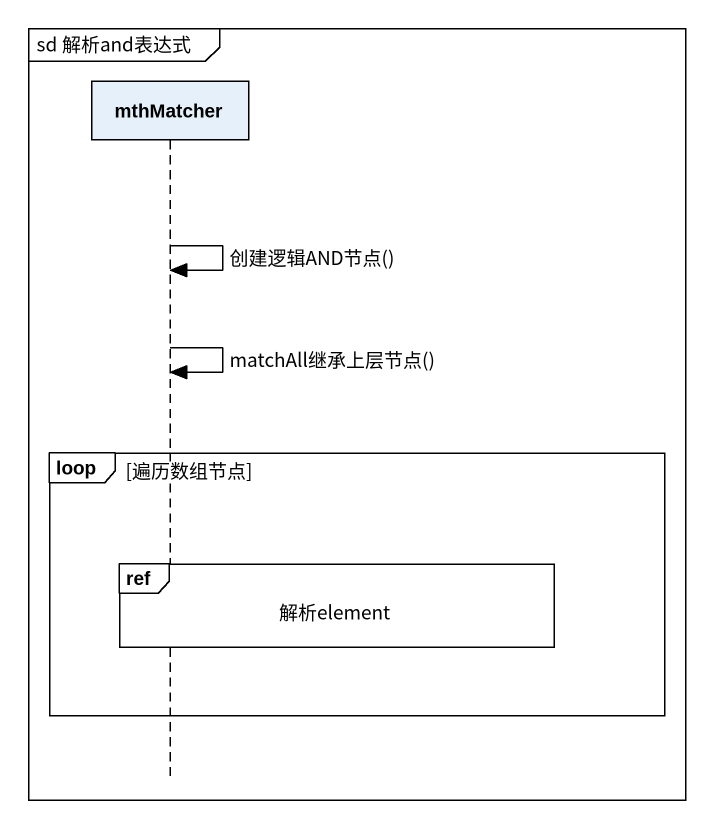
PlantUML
@startuml
mainframe sd 解析and表达式
hide footbox
participant mthMatcher

mthMatcher -> mthMatcher : 创建逻辑AND节点()
mthMatcher -> mthMatcher : matchAll继承上层节点()
loop 遍历数组节点
  ref over mthMatcher : 解析element
end
@enduml
